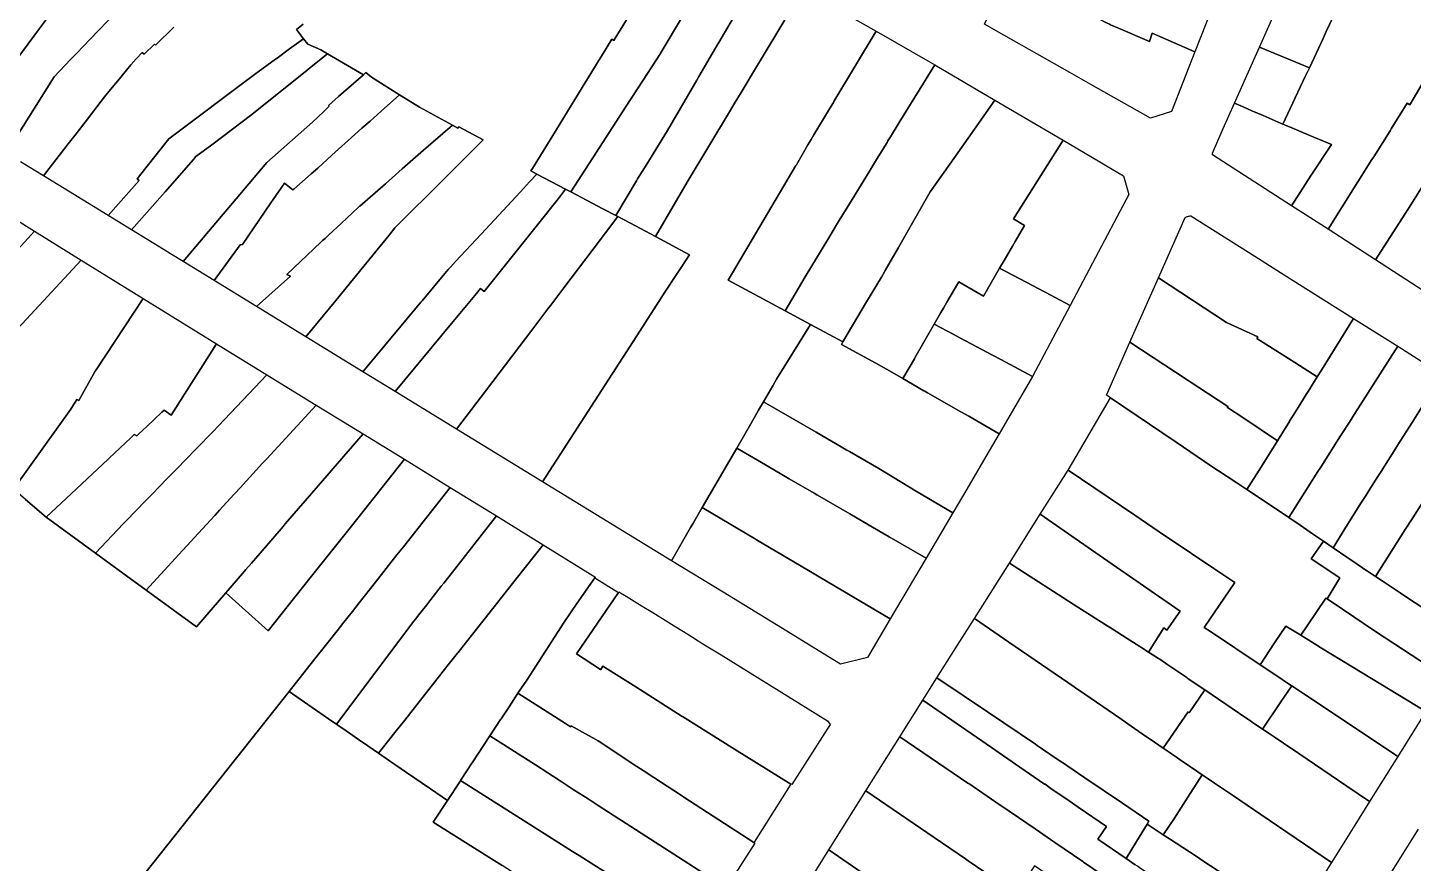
# Model space of a CAD drawing. Header units: metres. Extents: x 3 to 1005126, y 39 to 4383651.
# Drawn here: x 490477.9 to 490633.2, y 4371054.4 to 4371148 of the extents above; entities that cross this region are included whole.
import ezdxf

# ---------------------------------------------------------------- set-up
doc = ezdxf.new("R2010")
doc.units = ezdxf.units.M
doc.header["$MEASUREMENT"] = 0
doc.layers.add('TM_Llucmajor', color=7, linetype='Continuous')

msp = doc.modelspace()

# ---------------------------------------------------------------- linework, layer by layer
at = {"layer": 'TM_Llucmajor', "linetype": 'Continuous', "flags": 128}
for points in [[(490592.53, 4371151.88), (490587.92, 4371154.27), (490589.01, 4371156.58), (490589.21, 4371157), (490589.97, 4371158.62), (490590.16, 4371159.08), (490591.48, 4371162.08), (490593.79, 4371161.07), (490596.46, 4371159.91), (490598.28, 4371159.11), (490603.84, 4371156.68), (490607.02, 4371155.29), (490607.12, 4371155.25), (490611.86, 4371153.2), (490608.76, 4371145.3), (490603.97, 4371147.39), (490603.67, 4371146.46), (490600.18, 4371147.96), (490599.28, 4371148.35), (490599.16, 4371148.4), (490598.85, 4371148.56), (490592.53, 4371151.88)], [(490543.84, 4371126.96), (490542.36, 4371127.74), (490540.61, 4371128.66), (490538.78, 4371129.62), (490541.26, 4371133.45), (490544.99, 4371139.21), (490545.57, 4371140.1), (490546.9, 4371142.14), (490548.77, 4371145), (490548.82, 4371145.08), (490551.41, 4371149.45), (490551.87, 4371150.23), (490556.05, 4371157.3), (490560.35, 4371154.85), (490557.66, 4371150.26), (490555.37, 4371146.35), (490555.3, 4371146.24), (490553.13, 4371142.54), (490552.91, 4371142.16), (490549.64, 4371136.5), (490547.3, 4371132.72), (490546.27, 4371131.07), (490546.15, 4371130.87), (490543.84, 4371126.96)], [(490618.35, 4371144.86), (490615.98, 4371145.85), (490620.8, 4371156.72), (490622.85, 4371155.84), (490623.15, 4371155.71), (490625.52, 4371154.68), (490623.08, 4371149.68), (490624.2, 4371149.16), (490623.46, 4371147.58), (490623.11, 4371146.81), (490621.58, 4371143.52), (490619.41, 4371144.42), (490618.35, 4371144.86)], [(490544.06, 4371126.85), (490543.84, 4371126.96), (490546.15, 4371130.87), (490546.27, 4371131.07), (490547.3, 4371132.72), (490549.64, 4371136.5), (490552.91, 4371142.16), (490553.13, 4371142.54), (490555.3, 4371146.24), (490555.37, 4371146.35), (490557.66, 4371150.26), (490560.35, 4371154.85), (490564.81, 4371152.3), (490562.09, 4371147.77), (490560.11, 4371144.48), (490559.71, 4371143.82), (490557.88, 4371140.76), (490557.22, 4371139.67), (490556.57, 4371138.58), (490551.93, 4371130.89), (490550.52, 4371128.48), (490548.27, 4371124.64), (490546.03, 4371125.81), (490544.06, 4371126.85)], [(490587.34, 4371147.19), (490585.18, 4371148.41), (490587.2, 4371152.71), (490587.29, 4371152.91), (490587.92, 4371154.27), (490592.53, 4371151.88), (490598.85, 4371148.56), (490599.16, 4371148.4), (490599.28, 4371148.35), (490600.18, 4371147.96), (490603.67, 4371146.46), (490603.97, 4371147.39), (490608.76, 4371145.3), (490606.14, 4371138.62), (490603.76, 4371137.9), (490597.09, 4371141.67), (490594.73, 4371143.01), (490587.34, 4371147.19)], [(490550.08, 4371088.3), (490535.63, 4371097.12), (490546.19, 4371113.51), (490549.33, 4371118.37), (490552.08, 4371122.58), (490548.27, 4371124.64), (490550.52, 4371128.48), (490551.93, 4371130.89), (490556.57, 4371138.58), (490557.22, 4371139.67), (490557.88, 4371140.76), (490559.71, 4371143.82), (490560.11, 4371144.48), (490562.09, 4371147.77), (490564.81, 4371152.3), (490573.02, 4371147.62), (490568.28, 4371139.77), (490568.22, 4371139.65), (490567.78, 4371138.94), (490566.03, 4371136.02), (490565.72, 4371135.51), (490565.36, 4371134.89), (490564.07, 4371132.67), (490564.01, 4371132.57), (490560.83, 4371127.2), (490556.41, 4371119.75), (490562.8, 4371116.31), (490565.66, 4371114.77), (490561.86, 4371108.64), (490561.42, 4371107.88), (490560.4, 4371106.11), (490559.84, 4371105.16), (490558.97, 4371103.65), (490557.39, 4371100.91), (490556.61, 4371099.58), (490553.52, 4371094.25), (490552.47, 4371092.43), (490552.22, 4371092.01), (490550.08, 4371088.3)], [(490562.8, 4371116.31), (490556.41, 4371119.75), (490560.83, 4371127.2), (490564.01, 4371132.57), (490564.07, 4371132.67), (490565.36, 4371134.89), (490565.72, 4371135.51), (490566.03, 4371136.02), (490567.78, 4371138.94), (490568.22, 4371139.65), (490568.28, 4371139.77), (490573.02, 4371147.62), (490579.58, 4371143.87), (490575.61, 4371137.41), (490574.62, 4371135.79), (490574.34, 4371135.33), (490574.24, 4371135.17), (490573.06, 4371133.25), (490572.38, 4371132.12), (490572.34, 4371132.06), (490570.32, 4371128.77), (490568.7, 4371126.11), (490567.7, 4371124.46), (490565.07, 4371120.11), (490562.8, 4371116.31)], [(490489.54, 4371125.37), (490486.92, 4371126.98), (490490.4, 4371130.89), (490490.16, 4371131.06), (490490.44, 4371131.41), (490493.73, 4371135.58), (490503.34, 4371142.78), (490505.7, 4371144.49), (490505.87, 4371144.62), (490507.26, 4371145.64), (490508.83, 4371146.78), (490509.3, 4371146.16), (490510.77, 4371145.54), (490511.52, 4371145.09), (490509.7, 4371143.63), (490509.23, 4371143.26), (490503.02, 4371138.28), (490498.56, 4371134.88), (490496.77, 4371133.59), (490496.48, 4371133.26), (490493.3, 4371129.64), (490493.01, 4371129.31), (490489.54, 4371125.37)], [(490615.14, 4371138.72), (490614.16, 4371139.14), (490613.19, 4371139.56), (490615.98, 4371145.85), (490618.35, 4371144.86), (490619.41, 4371144.42), (490621.58, 4371143.52), (490621.12, 4371142.55), (490618.6, 4371137.22), (490618.43, 4371137.29), (490616.39, 4371138.17), (490615.14, 4371138.72)], [(490495.33, 4371121.82), (490493.93, 4371122.68), (490493.2, 4371123.12), (490489.54, 4371125.37), (490493.01, 4371129.31), (490493.3, 4371129.64), (490496.48, 4371133.26), (490496.77, 4371133.59), (490498.56, 4371134.88), (490503.02, 4371138.28), (490509.23, 4371143.26), (490509.7, 4371143.63), (490511.52, 4371145.09), (490515.54, 4371142.75), (490512.75, 4371140.3), (490511.62, 4371139.31), (490511.7, 4371139.22), (490511.09, 4371138.64), (490509.83, 4371137.44), (490504.71, 4371132.91), (490501.69, 4371129.34), (490498.58, 4371125.66), (490495.33, 4371121.82)], [(490498.8, 4371119.69), (490495.33, 4371121.82), (490498.58, 4371125.66), (490501.69, 4371129.34), (490504.71, 4371132.91), (490509.83, 4371137.44), (490511.09, 4371138.64), (490511.7, 4371139.22), (490511.62, 4371139.31), (490512.75, 4371140.3), (490515.54, 4371142.75), (490515.82, 4371142.99), (490516.43, 4371142.48), (490519.6, 4371140.48), (490517.54, 4371138.67), (490516.28, 4371137.56), (490515.35, 4371136.75), (490514.57, 4371136.06), (490512, 4371133.72), (490510.43, 4371132.29), (490509.68, 4371131.63), (490507.75, 4371129.94), (490507.64, 4371129.84), (490506.68, 4371130.61), (490505.42, 4371128.77), (490505.17, 4371128.41), (490501.97, 4371123.73), (490501.71, 4371123.7), (490498.8, 4371119.69)], [(490565.66, 4371114.77), (490562.8, 4371116.31), (490565.07, 4371120.11), (490567.7, 4371124.46), (490568.7, 4371126.11), (490570.32, 4371128.77), (490572.34, 4371132.06), (490572.38, 4371132.12), (490573.06, 4371133.25), (490574.24, 4371135.17), (490574.34, 4371135.33), (490574.62, 4371135.79), (490575.61, 4371137.41), (490579.58, 4371143.87), (490586.33, 4371139.91), (490584.04, 4371136.66), (490583.32, 4371135.66), (490581.9, 4371133.62), (490580.46, 4371131.58), (490579.08, 4371129.63), (490575.56, 4371123.46), (490575.52, 4371123.38), (490574.03, 4371120.8), (490573.96, 4371120.67), (490573.6, 4371120.07), (490571.94, 4371117.29), (490569.29, 4371112.82), (490565.66, 4371114.77)], [(490503.55, 4371116.77), (490498.8, 4371119.69), (490501.71, 4371123.7), (490501.97, 4371123.73), (490505.17, 4371128.41), (490505.42, 4371128.77), (490506.68, 4371130.61), (490507.64, 4371129.84), (490507.75, 4371129.94), (490509.68, 4371131.63), (490510.43, 4371132.29), (490512, 4371133.72), (490514.57, 4371136.06), (490515.35, 4371136.75), (490516.28, 4371137.56), (490517.54, 4371138.67), (490519.6, 4371140.48), (490521.84, 4371139.13), (490525.51, 4371137.09), (490522.29, 4371134.28), (490519.9, 4371132.2), (490518, 4371130.54), (490515.14, 4371128.04), (490515.08, 4371127.98), (490514.94, 4371127.86), (490513.03, 4371126.08), (490511.65, 4371124.8), (490511.24, 4371124.42), (490510.96, 4371124.16), (490510.78, 4371123.99), (490506.95, 4371120.35), (490507.35, 4371120.18), (490503.55, 4371116.77)], [(490572.98, 4371110.45), (490569.12, 4371112.54), (490569.29, 4371112.82), (490571.94, 4371117.29), (490573.6, 4371120.07), (490573.96, 4371120.67), (490574.03, 4371120.8), (490575.52, 4371123.38), (490575.56, 4371123.46), (490579.08, 4371129.63), (490580.46, 4371131.58), (490581.9, 4371133.62), (490583.32, 4371135.66), (490584.04, 4371136.66), (490586.33, 4371139.91), (490593.97, 4371135.41), (490588.42, 4371126.62), (490589.64, 4371125.86), (490588.6, 4371124.07), (490588.31, 4371123.56), (490587.38, 4371121.95), (490586.86, 4371121.07), (490585.05, 4371117.94), (490584.33, 4371118.36), (490582.28, 4371119.55), (490580.94, 4371117.25), (490580.57, 4371116.59), (490580.28, 4371116.1), (490579.53, 4371114.8), (490577.35, 4371111.02), (490577.3, 4371110.93), (490576.02, 4371108.7), (490574.78, 4371109.41), (490572.98, 4371110.45)], [(490619.57, 4371128.08), (490610.73, 4371133.79), (490610.71, 4371133.96), (490611.93, 4371136.71), (490613.19, 4371139.56), (490614.16, 4371139.14), (490615.14, 4371138.72), (490616.39, 4371138.17), (490618.43, 4371137.29), (490618.6, 4371137.22), (490618.81, 4371137.13), (490619.61, 4371136.8), (490621.2, 4371136.13), (490624.06, 4371134.94), (490621.8, 4371131.48), (490619.57, 4371128.08)], [(490509.08, 4371113.38), (490503.55, 4371116.77), (490507.35, 4371120.18), (490506.95, 4371120.35), (490510.78, 4371123.99), (490510.96, 4371124.16), (490511.24, 4371124.42), (490511.65, 4371124.8), (490513.03, 4371126.08), (490514.94, 4371127.86), (490515.08, 4371127.98), (490515.14, 4371128.04), (490518, 4371130.54), (490519.9, 4371132.2), (490522.29, 4371134.28), (490525.51, 4371137.09), (490526.11, 4371136.75), (490526.22, 4371136.93), (490528.96, 4371135.45), (490525.7, 4371132.2), (490522.53, 4371129.05), (490521.09, 4371127.62), (490520.33, 4371126.86), (490519.18, 4371125.72), (490519.06, 4371125.58), (490518.41, 4371124.78), (490515.57, 4371121.31), (490512.43, 4371117.47), (490509.08, 4371113.38)], [(490635.8, 4371117.61), (490629, 4371122), (490632.95, 4371128.17), (490634.09, 4371129.95), (490634.35, 4371130.36), (490634.64, 4371130.82), (490636.14, 4371133.16), (490636.39, 4371133.55), (490637.98, 4371136.03), (490638.87, 4371137.43), (490643.6, 4371134.19), (490643.68, 4371134.13), (490645.63, 4371132.79), (490643.01, 4371128.74), (490642.97, 4371128.67), (490641.44, 4371126.3), (490641.15, 4371125.86), (490640.99, 4371125.62), (490638.55, 4371121.85), (490635.8, 4371117.61)], [(490590.6, 4371119.1), (490586.86, 4371121.07), (490587.38, 4371121.95), (490588.31, 4371123.56), (490588.6, 4371124.07), (490589.64, 4371125.86), (490588.42, 4371126.62), (490593.97, 4371135.41), (490598.08, 4371132.99), (490598.85, 4371132.54), (490600.76, 4371131.41), (490601.36, 4371129.34), (490597.27, 4371121.64), (490594.75, 4371116.89), (490591.96, 4371118.38), (490591.18, 4371118.79), (490590.6, 4371119.1)], [(490519.08, 4371107.25), (490515.47, 4371109.46), (490521.98, 4371117.26), (490522.12, 4371117.42), (490524.67, 4371120.47), (490525.05, 4371120.93), (490525.29, 4371121.19), (490525.88, 4371121.82), (490528.73, 4371124.89), (490533.14, 4371129.64), (490534.17, 4371130.75), (490534.98, 4371131.62), (490538.21, 4371129.92), (490537.39, 4371128.89), (490535.04, 4371125.93), (490532.65, 4371122.94), (490530.87, 4371120.7), (490529.07, 4371118.45), (490528.66, 4371118.79), (490528.47, 4371118.56), (490528.21, 4371118.25), (490525.4, 4371114.86), (490519.08, 4371107.25)], [(490525.96, 4371103.03), (490519.08, 4371107.25), (490525.4, 4371114.86), (490528.21, 4371118.25), (490528.47, 4371118.56), (490528.66, 4371118.79), (490529.07, 4371118.45), (490530.87, 4371120.7), (490532.65, 4371122.94), (490535.04, 4371125.93), (490537.39, 4371128.89), (490538.21, 4371129.92), (490538.78, 4371129.62), (490540.61, 4371128.66), (490542.36, 4371127.74), (490543.84, 4371126.96), (490544.06, 4371126.85), (490541.3, 4371123.21), (490538, 4371118.86), (490537.88, 4371118.71), (490536.54, 4371116.94), (490536.22, 4371116.51), (490534.41, 4371114.12), (490529.34, 4371107.44), (490525.96, 4371103.03)], [(490462.41, 4371107.56), (490457.73, 4371111.29), (490460.28, 4371114.03), (490461.16, 4371114.98), (490464.13, 4371118.17), (490465.12, 4371119.23), (490467.49, 4371121.78), (490473.35, 4371128.08), (490473.94, 4371128.16), (490478.68, 4371125.22), (490475.33, 4371121.58), (490472.19, 4371118.18), (490471.92, 4371117.89), (490469.58, 4371115.34), (490469.4, 4371115.14), (490468.78, 4371114.47), (490468.35, 4371114.01), (490467.88, 4371113.5), (490467.33, 4371112.9), (490466.53, 4371112.03), (490465.87, 4371111.32), (490464.65, 4371109.99), (490462.41, 4371107.56)], [(490535.63, 4371097.12), (490525.96, 4371103.03), (490529.34, 4371107.44), (490534.41, 4371114.12), (490536.22, 4371116.51), (490536.54, 4371116.94), (490537.88, 4371118.71), (490538, 4371118.86), (490541.3, 4371123.21), (490544.06, 4371126.85), (490546.03, 4371125.81), (490548.27, 4371124.64), (490552.08, 4371122.58), (490549.33, 4371118.37), (490546.19, 4371113.51), (490535.63, 4371097.12)], [(490612.29, 4371114.99), (490604.65, 4371119.99), (490607.64, 4371126.76), (490607.72, 4371126.79), (490607.8, 4371126.82), (490607.87, 4371126.85), (490607.95, 4371126.87), (490608.03, 4371126.89), (490608.12, 4371126.91), (490608.2, 4371126.93), (490608.28, 4371126.94), (490615.45, 4371122.42), (490618.76, 4371120.34), (490622.5, 4371117.99), (490626.54, 4371115.44), (490622.94, 4371109.66), (490622.46, 4371108.89), (490619.94, 4371110.5), (490615.71, 4371113.21), (490615.79, 4371113.4), (490612.29, 4371114.99)], [(490470.21, 4371101.33), (490470.07, 4371101.44), (490468.52, 4371102.68), (490467.32, 4371103.64), (490470.37, 4371107.13), (490472.07, 4371109.08), (490473.75, 4371111), (490474.1, 4371111.4), (490476.9, 4371114.43), (490477.06, 4371114.6), (490477.28, 4371114.85), (490483.89, 4371121.99), (490490.85, 4371117.68), (490485.58, 4371109.7), (490485.48, 4371109.52), (490483.63, 4371106.24), (490483.41, 4371106.37), (490482.74, 4371105.28), (490476.31, 4371096.31), (490473.53, 4371098.68), (490470.21, 4371101.33)], [(490581.66, 4371113.67), (490579.53, 4371114.8), (490580.28, 4371116.1), (490580.57, 4371116.59), (490580.94, 4371117.25), (490582.28, 4371119.55), (490584.33, 4371118.36), (490585.05, 4371117.94), (490586.86, 4371121.07), (490590.6, 4371119.1), (490591.18, 4371118.79), (490591.96, 4371118.38), (490594.75, 4371116.89), (490590.54, 4371108.95), (490586.99, 4371110.84), (490586.13, 4371111.29), (490582.39, 4371113.28), (490581.66, 4371113.67)], [(490609.2, 4371107.7), (490601.46, 4371112.78), (490604.65, 4371119.99), (490612.29, 4371114.99), (490615.79, 4371113.4), (490615.71, 4371113.21), (490619.94, 4371110.5), (490622.46, 4371108.89), (490621.43, 4371107.24), (490621.23, 4371106.92), (490620.01, 4371104.97), (490619.37, 4371103.94), (490619.34, 4371103.88), (490618, 4371101.74), (490614.22, 4371104.27), (490612.4, 4371105.48), (490612.44, 4371105.57), (490609.2, 4371107.7)], [(490477.66, 4371095.15), (490476.31, 4371096.31), (490482.74, 4371105.28), (490483.41, 4371106.37), (490483.63, 4371106.24), (490485.48, 4371109.52), (490485.58, 4371109.7), (490490.85, 4371117.68), (490499.06, 4371112.59), (490494, 4371104.59), (490493.2, 4371105.18), (490492.94, 4371104.93), (490491.22, 4371103.31), (490490.81, 4371102.92), (490490.38, 4371102.52), (490490.13, 4371102.28), (490489.84, 4371102.43), (490489.46, 4371102.07), (490487.02, 4371099.79), (490486.91, 4371099.68), (490483.36, 4371096.36), (490479.97, 4371093.18), (490477.66, 4371095.15)], [(490566.3, 4371102.69), (490560.4, 4371106.11), (490561.42, 4371107.88), (490561.86, 4371108.64), (490565.66, 4371114.77), (490569.29, 4371112.82), (490569.12, 4371112.54), (490572.98, 4371110.45), (490574.78, 4371109.41), (490576.02, 4371108.7), (490578.38, 4371107.34), (490578.46, 4371107.3), (490578.78, 4371107.11), (490582.52, 4371104.98), (490583.39, 4371104.48), (490584.29, 4371103.97), (490586.82, 4371102.53), (490585.32, 4371099.98), (490583.17, 4371096.32), (490581.6, 4371093.66), (490577.43, 4371096.14), (490573.32, 4371098.62), (490570.03, 4371100.52), (490569.73, 4371100.7), (490568, 4371101.71), (490566.3, 4371102.69)], [(490578.46, 4371107.3), (490578.38, 4371107.34), (490576.02, 4371108.7), (490577.3, 4371110.93), (490577.35, 4371111.02), (490579.53, 4371114.8), (490581.66, 4371113.67), (490582.39, 4371113.28), (490586.13, 4371111.29), (490586.99, 4371110.84), (490590.54, 4371108.95), (490588.41, 4371105.27), (490586.82, 4371102.53), (490584.29, 4371103.97), (490583.39, 4371104.48), (490582.52, 4371104.98), (490578.78, 4371107.11), (490578.46, 4371107.3)], [(490618.44, 4371093.7), (490614.58, 4371096.26), (490616.2, 4371098.86), (490618, 4371101.74), (490619.34, 4371103.88), (490619.37, 4371103.94), (490620.01, 4371104.97), (490621.23, 4371106.92), (490621.43, 4371107.24), (490622.46, 4371108.89), (490622.94, 4371109.66), (490626.54, 4371115.44), (490631.48, 4371112.32), (490626.41, 4371104.37), (490626.36, 4371104.3), (490626.07, 4371103.84), (490625.08, 4371102.29), (490622.85, 4371098.78), (490622.54, 4371098.29), (490619.27, 4371093.13), (490618.44, 4371093.7)], [(490485.49, 4371089.15), (490479.97, 4371093.18), (490483.36, 4371096.36), (490486.91, 4371099.68), (490487.02, 4371099.79), (490489.46, 4371102.07), (490489.84, 4371102.43), (490490.13, 4371102.28), (490490.38, 4371102.52), (490490.81, 4371102.92), (490491.22, 4371103.31), (490492.94, 4371104.93), (490493.2, 4371105.18), (490494, 4371104.59), (490499.06, 4371112.59), (490504.71, 4371109.12), (490499.29, 4371103.41), (490498.67, 4371102.75), (490498.52, 4371102.6), (490495.46, 4371099.46), (490494.84, 4371098.82), (490494.78, 4371098.76), (490493.48, 4371097.43), (490492.71, 4371096.64), (490491.85, 4371095.76), (490491.14, 4371095.04), (490488.95, 4371092.78), (490488.61, 4371092.44), (490485.49, 4371089.15)], [(490599.28, 4371106.55), (490598.84, 4371106.84), (490601.46, 4371112.78), (490609.2, 4371107.7), (490612.44, 4371105.57), (490612.4, 4371105.48), (490614.22, 4371104.27), (490618, 4371101.74), (490616.2, 4371098.86), (490614.58, 4371096.26), (490613.67, 4371096.87), (490613.44, 4371097.01), (490612.35, 4371097.74), (490610.44, 4371099.01), (490609.81, 4371099.43), (490606.64, 4371101.57), (490599.28, 4371106.55)], [(490622.16, 4371091.16), (490621.67, 4371091.5), (490620.54, 4371092.27), (490619.27, 4371093.13), (490622.54, 4371098.29), (490622.85, 4371098.78), (490625.08, 4371102.29), (490626.07, 4371103.84), (490626.36, 4371104.3), (490626.41, 4371104.37), (490631.48, 4371112.32), (490636.48, 4371109.16), (490633.09, 4371103.79), (490631.5, 4371101.28), (490631.45, 4371101.2), (490629.62, 4371098.29), (490629.27, 4371097.74), (490628.29, 4371096.19), (490628.19, 4371096.03), (490627.95, 4371095.65), (490627.44, 4371094.85), (490625.67, 4371092.04), (490624.23, 4371089.76), (490623.15, 4371090.49), (490622.16, 4371091.16)], [(490488.58, 4371086.89), (490485.49, 4371089.15), (490488.61, 4371092.44), (490488.95, 4371092.78), (490491.14, 4371095.04), (490491.85, 4371095.76), (490492.71, 4371096.64), (490493.48, 4371097.43), (490494.78, 4371098.76), (490494.84, 4371098.82), (490495.46, 4371099.46), (490498.52, 4371102.6), (490498.67, 4371102.75), (490499.29, 4371103.41), (490504.71, 4371109.12), (490510.24, 4371105.74), (490504.71, 4371099.73), (490504.24, 4371099.22), (490501.71, 4371096.46), (490501.12, 4371095.82), (490501.06, 4371095.76), (490501, 4371095.7), (490499.42, 4371093.97), (490498.87, 4371093.37), (490498.39, 4371092.85), (490494.86, 4371089.01), (490491.17, 4371085), (490488.58, 4371086.89)], [(490500.13, 4371084.71), (490496.82, 4371080.88), (490491.17, 4371085), (490494.86, 4371089.01), (490498.39, 4371092.85), (490498.87, 4371093.37), (490499.42, 4371093.97), (490501, 4371095.7), (490501.06, 4371095.76), (490501.12, 4371095.82), (490501.71, 4371096.46), (490504.24, 4371099.22), (490504.71, 4371099.73), (490510.24, 4371105.74), (490515.51, 4371102.5), (490509.77, 4371095.86), (490506.78, 4371092.42), (490506.55, 4371092.15), (490505.15, 4371090.52), (490502.98, 4371088.01), (490502.37, 4371087.31), (490502.21, 4371087.12), (490500.13, 4371084.71)], [(490559.96, 4371099.42), (490557.39, 4371100.91), (490558.97, 4371103.65), (490559.84, 4371105.16), (490560.4, 4371106.11), (490566.3, 4371102.69), (490568, 4371101.71), (490569.73, 4371100.7), (490570.03, 4371100.52), (490573.32, 4371098.62), (490577.43, 4371096.14), (490581.6, 4371093.66), (490578.61, 4371088.58), (490574.46, 4371090.99), (490572.6, 4371092.07), (490570.24, 4371093.44), (490570.06, 4371093.55), (490566.44, 4371095.65), (490566.38, 4371095.69), (490566.07, 4371095.87), (490563.28, 4371097.48), (490559.96, 4371099.42)], [(490602.01, 4371093.4), (490594.53, 4371098.44), (490599.28, 4371106.55), (490606.64, 4371101.57), (490609.81, 4371099.43), (490610.44, 4371099.01), (490612.35, 4371097.74), (490613.44, 4371097.01), (490613.67, 4371096.87), (490614.58, 4371096.26), (490618.44, 4371093.7), (490619.27, 4371093.13), (490620.54, 4371092.27), (490621.67, 4371091.5), (490622.16, 4371091.16), (490623.15, 4371090.49), (490621.8, 4371088.52), (490625.01, 4371086.37), (490623.58, 4371084.01), (490623.41, 4371084.12), (490621.32, 4371080.99), (490620.62, 4371079.94), (490619.88, 4371080.4), (490618.94, 4371080.97), (490617.68, 4371079.08), (490616.06, 4371076.65), (490610.5, 4371080.35), (490609.8, 4371080.82), (490613.21, 4371085.84), (490611.33, 4371087.11), (490610.86, 4371087.42), (490608.36, 4371089.11), (490605.87, 4371090.79), (490605.47, 4371091.06), (490602.01, 4371093.4)], [(490506.99, 4371083.12), (490504.86, 4371080.44), (490500.13, 4371084.71), (490502.21, 4371087.12), (490502.37, 4371087.31), (490502.98, 4371088.01), (490505.15, 4371090.52), (490506.55, 4371092.15), (490506.78, 4371092.42), (490509.77, 4371095.86), (490515.51, 4371102.5), (490520.14, 4371099.66), (490514.19, 4371092.17), (490509.73, 4371086.57), (490506.99, 4371083.12)], [(490555.7, 4371092.96), (490553.52, 4371094.25), (490556.61, 4371099.58), (490557.39, 4371100.91), (490559.96, 4371099.42), (490563.28, 4371097.48), (490566.07, 4371095.87), (490566.38, 4371095.69), (490566.44, 4371095.65), (490570.06, 4371093.55), (490570.24, 4371093.44), (490572.6, 4371092.07), (490574.46, 4371090.99), (490578.61, 4371088.58), (490574.59, 4371081.77), (490566.62, 4371086.49), (490566.08, 4371086.82), (490559.62, 4371090.64), (490559.39, 4371090.78), (490555.7, 4371092.96)], [(490599, 4371088.26), (490591.42, 4371093.52), (490594.53, 4371098.44), (490602.01, 4371093.4), (490605.47, 4371091.06), (490605.87, 4371090.79), (490608.36, 4371089.11), (490610.86, 4371087.42), (490611.33, 4371087.11), (490613.21, 4371085.84), (490609.8, 4371080.82), (490610.5, 4371080.35), (490616.06, 4371076.65), (490617.7, 4371075.55), (490619.47, 4371074.37), (490619.61, 4371074.28), (490618.4, 4371072.49), (490616.33, 4371069.44), (490615.18, 4371070.22), (490614.97, 4371070.36), (490614.47, 4371070.7), (490609.87, 4371073.82), (490608.01, 4371075.08), (490607.84, 4371075.2), (490605.72, 4371076.64), (490604.81, 4371077.25), (490604.68, 4371077.34), (490603.54, 4371078.07), (490605.25, 4371080.76), (490605.6, 4371080.52), (490607.08, 4371082.65), (490604.65, 4371084.33), (490604.35, 4371084.54), (490602.13, 4371086.09), (490601.89, 4371086.25), (490599, 4371088.26)], [(490509.3, 4371072.19), (490507.21, 4371073.63), (490509.96, 4371077.11), (490511.73, 4371079.35), (490512.59, 4371080.44), (490513.36, 4371081.42), (490514.3, 4371082.61), (490515.07, 4371083.58), (490516.89, 4371085.89), (490519.3, 4371088.95), (490520.02, 4371089.86), (490525.27, 4371096.51), (490530.45, 4371093.33), (490525.11, 4371086.5), (490524.54, 4371085.78), (490524.27, 4371085.44), (490523.11, 4371083.95), (490522.63, 4371083.34), (490521.88, 4371082.38), (490521.39, 4371081.76), (490521.2, 4371081.52), (490512.53, 4371069.97), (490512.12, 4371070.25), (490509.3, 4371072.19)], [(490513.6, 4371069.23), (490512.66, 4371069.88), (490512.53, 4371069.97), (490521.2, 4371081.52), (490521.39, 4371081.76), (490521.88, 4371082.38), (490522.63, 4371083.34), (490523.11, 4371083.95), (490524.27, 4371085.44), (490524.54, 4371085.78), (490525.11, 4371086.5), (490530.45, 4371093.33), (490535.69, 4371090.09), (490532.68, 4371086.28), (490530.19, 4371083.14), (490529.9, 4371082.77), (490529.62, 4371082.41), (490527.09, 4371079.21), (490526.15, 4371078.03), (490526.09, 4371077.95), (490524.89, 4371076.43), (490520.17, 4371070.45), (490519.06, 4371069.04), (490517.23, 4371066.74), (490515.44, 4371067.97), (490515.37, 4371068.02), (490513.6, 4371069.23)], [(490555.86, 4371084.76), (490550.08, 4371088.3), (490552.22, 4371092.01), (490552.47, 4371092.43), (490553.52, 4371094.25), (490555.7, 4371092.96), (490559.39, 4371090.78), (490559.62, 4371090.64), (490566.08, 4371086.82), (490566.62, 4371086.49), (490574.59, 4371081.77), (490572.06, 4371077.47), (490569.02, 4371076.72), (490566.51, 4371078.25), (490563.01, 4371080.4), (490555.86, 4371084.76)], [(490598.68, 4371081.17), (490595.64, 4371083.11), (490587.95, 4371088.02), (490591.42, 4371093.52), (490599, 4371088.26), (490601.89, 4371086.25), (490602.13, 4371086.09), (490604.35, 4371084.54), (490604.65, 4371084.33), (490607.08, 4371082.65), (490605.6, 4371080.52), (490605.25, 4371080.76), (490603.54, 4371078.07), (490602.79, 4371078.55), (490602.56, 4371078.7), (490601.16, 4371079.59), (490599.47, 4371080.67), (490598.68, 4371081.17)], [(490541.47, 4371086.51), (490541.52, 4371086.48), (490541.47, 4371086.39), (490539.48, 4371083.51), (490538.04, 4371081.42), (490533.84, 4371074.93), (490533.01, 4371073.67), (490531.86, 4371071.94), (490530.97, 4371070.58), (490530.92, 4371070.51), (490529.72, 4371068.69), (490527.74, 4371065.67), (490527.63, 4371065.49), (490527.22, 4371064.87), (490526.43, 4371063.67), (490526.33, 4371063.52), (490524.95, 4371061.43), (490523.05, 4371062.74), (490520.38, 4371064.57), (490518.47, 4371065.89), (490517.23, 4371066.74), (490519.06, 4371069.04), (490520.17, 4371070.45), (490524.89, 4371076.43), (490526.09, 4371077.95), (490526.15, 4371078.03), (490527.09, 4371079.21), (490529.62, 4371082.41), (490529.9, 4371082.77), (490530.19, 4371083.14), (490532.68, 4371086.28), (490535.69, 4371090.09), (490541.47, 4371086.51)], [(490623.58, 4371084.01), (490625.01, 4371086.37), (490621.8, 4371088.52), (490623.15, 4371090.49), (490624.23, 4371089.76), (490625.79, 4371088.69), (490626.22, 4371088.4), (490627.53, 4371087.51), (490628.04, 4371087.16), (490628.11, 4371087.11), (490628.99, 4371086.53), (490629.74, 4371086.03), (490631.75, 4371084.7), (490632.59, 4371084.14), (490634.4, 4371082.94), (490637.02, 4371081.21), (490639.67, 4371079.45), (490636.98, 4371075.14), (490629.01, 4371080.38), (490625.28, 4371082.87), (490623.58, 4371084.01)], [(490595.83, 4371073.74), (490595.42, 4371074.02), (490595.22, 4371074.15), (490587.89, 4371079.19), (490584.04, 4371081.84), (490587.95, 4371088.02), (490595.64, 4371083.11), (490598.68, 4371081.17), (490599.47, 4371080.67), (490601.16, 4371079.59), (490602.56, 4371078.7), (490602.79, 4371078.55), (490603.54, 4371078.07), (490604.68, 4371077.34), (490604.81, 4371077.25), (490605.72, 4371076.64), (490607.84, 4371075.2), (490608.01, 4371075.08), (490609.87, 4371073.82), (490608.12, 4371071.25), (490607.98, 4371071.35), (490605.21, 4371067.28), (490604.23, 4371067.95), (490603.38, 4371068.54), (490603.22, 4371068.65), (490601.22, 4371070.03), (490600.33, 4371070.64), (490595.83, 4371073.74)], [(490559.34, 4371056.75), (490559.32, 4371056.71), (490551.47, 4371061.8), (490551.07, 4371062.06), (490547.34, 4371064.5), (490547.3, 4371064.52), (490546.19, 4371065.26), (490541.84, 4371068.12), (490541.59, 4371068.26), (490540.44, 4371068.9), (490538.82, 4371069.8), (490538.74, 4371069.69), (490538.18, 4371070.05), (490532.86, 4371073.45), (490533.01, 4371073.67), (490533.84, 4371074.93), (490538.04, 4371081.42), (490539.48, 4371083.51), (490541.47, 4371086.39), (490544.14, 4371084.75), (490539.44, 4371077.87), (490542.12, 4371076.12), (490542.14, 4371076.11), (490542.39, 4371076.47), (490546.08, 4371074.15), (490551.28, 4371070.84), (490551.3, 4371070.83), (490557.14, 4371067.2), (490563.47, 4371063.27), (490563.39, 4371063.15), (490559.34, 4371056.75)], [(490544.98, 4371084.33), (490546.78, 4371083.22), (490547.97, 4371082.49), (490549.66, 4371081.45), (490549.9, 4371081.3), (490551.89, 4371080.07), (490553.6, 4371079), (490555.64, 4371077.75), (490567.56, 4371070.37), (490567.87, 4371069.95), (490563.57, 4371063.21), (490563.47, 4371063.27), (490557.14, 4371067.2), (490551.3, 4371070.83), (490551.28, 4371070.84), (490546.08, 4371074.15), (490542.39, 4371076.47), (490542.14, 4371076.11), (490542.12, 4371076.12), (490539.44, 4371077.87), (490544.14, 4371084.75), (490544.19, 4371084.82), (490544.98, 4371084.33)], [(490622.43, 4371078.83), (490620.62, 4371079.94), (490621.32, 4371080.99), (490623.41, 4371084.12), (490623.58, 4371084.01), (490625.28, 4371082.87), (490629.01, 4371080.38), (490636.98, 4371075.14), (490634.65, 4371071.42), (490626.47, 4371076.37), (490623.97, 4371077.88), (490622.95, 4371078.51), (490622.43, 4371078.83)], [(490582.89, 4371073.12), (490579.83, 4371075.18), (490582.14, 4371078.84), (490584.04, 4371081.84), (490587.89, 4371079.19), (490595.22, 4371074.15), (490595.42, 4371074.02), (490595.83, 4371073.74), (490600.33, 4371070.64), (490601.22, 4371070.03), (490603.22, 4371068.65), (490603.38, 4371068.54), (490604.23, 4371067.95), (490605.21, 4371067.28), (490605.86, 4371066.83), (490606.11, 4371066.66), (490606.69, 4371066.27), (490607.09, 4371066), (490609.08, 4371064.65), (490609.57, 4371064.32), (490608.29, 4371062.31), (490608.23, 4371062.21), (490606.66, 4371059.75), (490606.48, 4371059.47), (490605.2, 4371057.59), (490603.39, 4371058.77), (490603.6, 4371059.11), (490600.62, 4371061.13), (490596.4, 4371063.99), (490594.38, 4371065.36), (490594.25, 4371065.45), (490593.54, 4371065.93), (490591.68, 4371067.18), (490591.07, 4371067.59), (490590.88, 4371067.73), (490583.77, 4371072.52), (490583.5, 4371072.7), (490582.89, 4371073.12)], [(490619.47, 4371074.37), (490617.7, 4371075.55), (490616.06, 4371076.65), (490617.68, 4371079.08), (490618.94, 4371080.97), (490619.88, 4371080.4), (490620.62, 4371079.94), (490622.43, 4371078.83), (490622.95, 4371078.51), (490623.97, 4371077.88), (490626.47, 4371076.37), (490634.65, 4371071.42), (490631.49, 4371066.37), (490623.71, 4371071.55), (490620.97, 4371073.38), (490619.61, 4371074.28), (490619.47, 4371074.37)], [(490581.98, 4371070.1), (490578.24, 4371072.67), (490579.83, 4371075.18), (490582.89, 4371073.12), (490583.5, 4371072.7), (490583.77, 4371072.52), (490590.88, 4371067.73), (490591.07, 4371067.59), (490591.68, 4371067.18), (490593.54, 4371065.93), (490594.25, 4371065.45), (490594.38, 4371065.36), (490596.4, 4371063.99), (490600.62, 4371061.13), (490603.6, 4371059.11), (490603.39, 4371058.77), (490602.21, 4371056.82), (490601.06, 4371054.93), (490597.88, 4371057.11), (490598.84, 4371058.51), (490595.65, 4371060.7), (490594.64, 4371061.4), (490592.61, 4371062.79), (490591.97, 4371063.27), (490591.9, 4371063.28), (490589.14, 4371065.18), (490585.95, 4371067.37), (490581.98, 4371070.1)], [(490559.4, 4371056.66), (490556.21, 4371051.63), (490548.23, 4371056.77), (490544.46, 4371059.2), (490544.36, 4371059.26), (490544.16, 4371059.39), (490541.84, 4371060.88), (490541.41, 4371061.16), (490540.72, 4371061.61), (490539.06, 4371062.68), (490537.59, 4371063.62), (490534.82, 4371065.41), (490529.72, 4371068.69), (490530.92, 4371070.51), (490530.97, 4371070.58), (490531.86, 4371071.94), (490532.86, 4371073.45), (490538.18, 4371070.05), (490538.74, 4371069.69), (490538.82, 4371069.8), (490540.44, 4371068.9), (490541.59, 4371068.26), (490541.84, 4371068.12), (490546.19, 4371065.26), (490547.3, 4371064.52), (490547.34, 4371064.5), (490551.07, 4371062.06), (490551.47, 4371061.8), (490559.32, 4371056.71), (490559.4, 4371056.66)], [(490605.86, 4371066.83), (490605.21, 4371067.28), (490607.98, 4371071.35), (490608.12, 4371071.25), (490609.87, 4371073.82), (490614.47, 4371070.7), (490614.97, 4371070.36), (490615.18, 4371070.22), (490616.33, 4371069.44), (490616.96, 4371069.01), (490617.62, 4371068.57), (490618.67, 4371067.85), (490620.4, 4371066.68), (490625.77, 4371063.04), (490628.32, 4371061.31), (490626.66, 4371058.65), (490624.05, 4371054.48), (490616.15, 4371059.85), (490613.07, 4371061.94), (490612.51, 4371062.32), (490610.93, 4371063.39), (490610.24, 4371063.86), (490609.57, 4371064.32), (490609.08, 4371064.65), (490607.09, 4371066), (490606.69, 4371066.27), (490606.11, 4371066.66), (490605.86, 4371066.83)], [(490616.96, 4371069.01), (490616.33, 4371069.44), (490618.4, 4371072.49), (490619.61, 4371074.28), (490620.97, 4371073.38), (490623.71, 4371071.55), (490631.49, 4371066.37), (490628.32, 4371061.31), (490625.77, 4371063.04), (490620.4, 4371066.68), (490618.67, 4371067.85), (490617.62, 4371068.57), (490616.96, 4371069.01)], [(490538.98, 4371055.73), (490534.26, 4371058.71), (490526.43, 4371063.67), (490527.22, 4371064.87), (490527.63, 4371065.49), (490527.74, 4371065.67), (490529.72, 4371068.69), (490534.82, 4371065.41), (490537.59, 4371063.62), (490539.06, 4371062.68), (490540.72, 4371061.61), (490541.41, 4371061.16), (490541.84, 4371060.88), (490544.16, 4371059.39), (490544.36, 4371059.26), (490544.46, 4371059.2), (490548.23, 4371056.77), (490556.21, 4371051.63), (490553.13, 4371046.79), (490549.08, 4371049.36), (490541.36, 4371054.23), (490539.72, 4371055.27), (490538.98, 4371055.73)], [(490579.64, 4371057.2), (490579.52, 4371057.28), (490571.86, 4371062.5), (490575.68, 4371068.58), (490583.28, 4371063.39), (490583.4, 4371063.32), (490586.45, 4371061.23), (490586.8, 4371061), (490587, 4371060.86), (490589.9, 4371058.88), (490590.84, 4371058.24), (490593.06, 4371056.72), (490596.19, 4371054.59), (490596.26, 4371054.54), (490600.34, 4371051.76), (490601.02, 4371051.29), (490599.03, 4371048.49), (490596.02, 4371050.54), (490594.32, 4371051.7), (490590.76, 4371054.12), (490588.71, 4371051.02), (490583.34, 4371054.68), (490583.03, 4371054.89), (490579.64, 4371057.2)], [(490531.09, 4371054.14), (490529.59, 4371055.08), (490523.36, 4371059.01), (490524.95, 4371061.43), (490526.33, 4371063.52), (490526.43, 4371063.67), (490534.26, 4371058.71), (490538.98, 4371055.73), (490539.72, 4371055.27), (490541.36, 4371054.23), (490549.08, 4371049.36), (490553.13, 4371046.79), (490550, 4371041.84), (490546.08, 4371044.44), (490543.66, 4371046.04), (490541.71, 4371047.33), (490538.52, 4371049.45), (490538.02, 4371049.78), (490534.79, 4371051.81), (490534.36, 4371052.08), (490533.67, 4371052.51), (490532.26, 4371053.4), (490531.09, 4371054.14)], [(490605.89, 4371057.14), (490605.2, 4371057.59), (490606.48, 4371059.47), (490606.66, 4371059.75), (490608.23, 4371062.21), (490608.29, 4371062.31), (490609.57, 4371064.32), (490610.24, 4371063.86), (490610.93, 4371063.39), (490612.51, 4371062.32), (490613.07, 4371061.94), (490616.15, 4371059.85), (490624.05, 4371054.48), (490619.97, 4371047.96), (490609.64, 4371054.69), (490608.88, 4371055.19), (490605.89, 4371057.14)], [(490602.31, 4371054.07), (490602.07, 4371054.24), (490601.06, 4371054.93), (490602.21, 4371056.82), (490603.39, 4371058.77), (490605.2, 4371057.59), (490605.89, 4371057.14), (490608.88, 4371055.19), (490609.64, 4371054.69), (490619.97, 4371047.96), (490617.34, 4371043.76), (490609.89, 4371048.87), (490609.76, 4371048.96), (490607.27, 4371050.67), (490607, 4371050.85), (490604.77, 4371052.39), (490604.41, 4371052.64), (490602.66, 4371053.83), (490602.31, 4371054.07)]]:
    msp.add_lwpolyline(points, close=True, dxfattribs=at)
for points in [[(490551.69, 4371159.8), (490544.31, 4371147.73), (490543.89, 4371147.05), (490543.6, 4371146.58), (490543.38, 4371146.72), (490542.22, 4371144.84), (490541.9, 4371144.31), (490540.91, 4371142.71), (490540.48, 4371142.01), (490536.76, 4371135.96), (490534.48, 4371132.24), (490534.31, 4371131.97), (490534.98, 4371131.62), (490534.17, 4371130.75), (490533.14, 4371129.64), (490528.73, 4371124.89), (490525.88, 4371121.82), (490525.29, 4371121.19), (490525.05, 4371120.93), (490524.67, 4371120.47), (490522.12, 4371117.42), (490521.98, 4371117.26), (490515.47, 4371109.46), (490509.08, 4371113.38), (490512.43, 4371117.47), (490515.57, 4371121.31), (490518.41, 4371124.78), (490519.06, 4371125.58), (490519.18, 4371125.72), (490520.33, 4371126.86), (490521.09, 4371127.62), (490522.53, 4371129.05), (490525.7, 4371132.2), (490528.96, 4371135.45), (490526.22, 4371136.93), (490526.11, 4371136.75), (490525.51, 4371137.09), (490521.84, 4371139.13), (490519.6, 4371140.48), (490516.43, 4371142.48), (490515.82, 4371142.99), (490515.54, 4371142.75), (490511.52, 4371145.09), (490510.77, 4371145.54), (490509.3, 4371146.16), (490508.83, 4371146.78), (490508.83, 4371146.78), (490508.04, 4371147.83), (490508.8, 4371148.4)], [(490551.41, 4371149.45), (490548.82, 4371145.08), (490548.77, 4371145), (490546.9, 4371142.14), (490545.57, 4371140.1), (490544.99, 4371139.21), (490541.26, 4371133.45), (490538.78, 4371129.62), (490538.21, 4371129.92), (490534.98, 4371131.62), (490534.98, 4371131.62), (490534.31, 4371131.97), (490534.48, 4371132.24), (490536.76, 4371135.96), (490540.48, 4371142.01), (490540.91, 4371142.71), (490541.9, 4371144.31), (490542.22, 4371144.84), (490543.38, 4371146.72), (490543.6, 4371146.58), (490543.89, 4371147.05), (490544.31, 4371147.73), (490551.69, 4371159.8)], [(490470.94, 4371136.77), (490479.22, 4371147.93), (490480.78, 4371150.04)], [(490480.78, 4371150.04), (490479.22, 4371147.93), (490470.94, 4371136.77)], [(490475.5, 4371133.98), (490478.65, 4371139), (490480.86, 4371142.53), (490482.71, 4371144.44), (490483.47, 4371145.23), (490483.59, 4371145.36), (490483.93, 4371145.71), (490485.15, 4371146.97), (490485.59, 4371147.43), (490487.12, 4371149.02)], [(490487.12, 4371149.02), (490485.59, 4371147.43), (490485.15, 4371146.97), (490483.93, 4371145.71), (490483.59, 4371145.36), (490483.47, 4371145.23), (490482.71, 4371144.44), (490480.86, 4371142.53), (490478.65, 4371139), (490475.5, 4371133.98)], [(490634.96, 4371143.01), (490632.84, 4371139.36), (490632.55, 4371139.55), (490630.76, 4371136.7), (490630.62, 4371136.47), (490628.8, 4371133.57), (490628.59, 4371133.24), (490623.69, 4371125.43), (490619.57, 4371128.08), (490621.8, 4371131.48), (490621.8, 4371131.48), (490624.06, 4371134.94), (490621.2, 4371136.13), (490619.61, 4371136.8), (490618.81, 4371137.13), (490618.6, 4371137.22), (490621.12, 4371142.55), (490621.58, 4371143.52), (490623.11, 4371146.81), (490623.46, 4371147.58), (490624.2, 4371149.16)], [(490494.28, 4371148.09), (490492.24, 4371146.06), (490492.11, 4371146.16), (490490.95, 4371145.05), (490490.73, 4371145.25), (490490.06, 4371144.55), (490489.48, 4371143.85), (490488.5, 4371142.66), (490488.19, 4371142.28), (490487.38, 4371141.31), (490486.51, 4371140.26), (490486.15, 4371139.79), (490484.61, 4371137.79), (490483.19, 4371135.96), (490482.44, 4371134.99), (490479.68, 4371131.42), (490479.68, 4371131.42), (490477.11, 4371133)], [(490508.8, 4371148.4), (490508.04, 4371147.83), (490508.83, 4371146.78), (490507.26, 4371145.64), (490505.87, 4371144.62), (490505.7, 4371144.49), (490503.34, 4371142.78), (490493.73, 4371135.58), (490490.44, 4371131.41), (490490.16, 4371131.06), (490490.4, 4371130.89), (490486.92, 4371126.98), (490486.92, 4371126.98), (490479.68, 4371131.42), (490482.44, 4371134.99), (490483.19, 4371135.96), (490484.61, 4371137.79), (490486.15, 4371139.79), (490486.51, 4371140.26), (490487.38, 4371141.31), (490488.19, 4371142.28), (490488.5, 4371142.66), (490489.48, 4371143.85), (490490.06, 4371144.55), (490490.73, 4371145.25), (490490.95, 4371145.05), (490492.11, 4371146.16), (490492.24, 4371146.06), (490494.28, 4371148.09)], [(490634.09, 4371129.95), (490632.95, 4371128.17), (490629, 4371122), (490629, 4371122), (490623.69, 4371125.43), (490628.59, 4371133.24), (490628.8, 4371133.57), (490630.62, 4371136.47), (490630.76, 4371136.7), (490632.55, 4371139.55), (490632.84, 4371139.36), (490634.96, 4371143.01)], [(490475.33, 4371121.58), (490478.68, 4371125.22), (490483.89, 4371121.99), (490477.28, 4371114.85)], [(490634.53, 4371095.24), (490633.18, 4371093.12), (490632.33, 4371091.78), (490628.99, 4371086.53), (490628.11, 4371087.11), (490628.04, 4371087.16), (490627.53, 4371087.51), (490626.22, 4371088.4), (490625.79, 4371088.69), (490625.79, 4371088.69), (490624.23, 4371089.76), (490625.67, 4371092.04), (490627.44, 4371094.85), (490627.95, 4371095.65), (490628.19, 4371096.03), (490628.29, 4371096.19), (490629.27, 4371097.74), (490629.62, 4371098.29), (490631.45, 4371101.2), (490631.5, 4371101.28), (490633.09, 4371103.79), (490636.48, 4371109.16)], [(490477.66, 4371095.15), (490479.97, 4371093.18), (490485.49, 4371089.15), (490488.58, 4371086.89), (490491.17, 4371085), (490496.82, 4371080.88), (490500.13, 4371084.71), (490504.86, 4371080.44), (490506.99, 4371083.12), (490509.73, 4371086.57), (490514.19, 4371092.17), (490520.14, 4371099.66), (490525.27, 4371096.51), (490520.02, 4371089.86), (490519.3, 4371088.95), (490516.89, 4371085.89), (490515.07, 4371083.58), (490514.3, 4371082.61), (490513.36, 4371081.42), (490512.59, 4371080.44), (490511.73, 4371079.35), (490509.96, 4371077.11), (490507.21, 4371073.63), (490486.73, 4371047.85)], [(490634.4, 4371082.94), (490632.59, 4371084.14), (490631.75, 4371084.7), (490631.75, 4371084.7), (490629.74, 4371086.03), (490628.99, 4371086.53), (490632.33, 4371091.78), (490633.18, 4371093.12), (490634.53, 4371095.24)], [(490486.73, 4371047.85), (490507.21, 4371073.63), (490509.3, 4371072.19), (490512.12, 4371070.25), (490512.53, 4371069.97), (490512.66, 4371069.88), (490513.6, 4371069.23), (490515.37, 4371068.02), (490515.44, 4371067.97), (490517.23, 4371066.74), (490518.47, 4371065.89), (490520.38, 4371064.57), (490523.05, 4371062.74), (490524.95, 4371061.43), (490523.36, 4371059.01), (490529.59, 4371055.08), (490531.09, 4371054.14)], [(490600.34, 4371051.76), (490596.26, 4371054.54), (490596.19, 4371054.59), (490593.06, 4371056.72), (490590.84, 4371058.24), (490589.9, 4371058.88), (490587, 4371060.86), (490586.8, 4371061), (490586.45, 4371061.23), (490583.4, 4371063.32), (490583.28, 4371063.39), (490583.28, 4371063.39), (490575.68, 4371068.58), (490578.24, 4371072.67), (490581.98, 4371070.1), (490585.95, 4371067.37), (490589.14, 4371065.18), (490591.9, 4371063.28), (490591.97, 4371063.27), (490592.61, 4371062.79), (490594.64, 4371061.4), (490595.65, 4371060.7), (490598.84, 4371058.51), (490597.88, 4371057.11), (490601.06, 4371054.93), (490602.07, 4371054.24)], [(490571.46, 4371053.33), (490567.72, 4371055.89), (490571.86, 4371062.5), (490579.52, 4371057.28), (490579.64, 4371057.2), (490583.03, 4371054.89), (490583.34, 4371054.68), (490588.71, 4371051.02)], [(490633.51, 4371049.36), (490629.85, 4371051.92), (490632.43, 4371056.03), (490633.81, 4371058.23)], [(490564.52, 4371050.78), (490567.72, 4371055.89), (490571.46, 4371053.33)]]:
    msp.add_lwpolyline(points, dxfattribs=at)

doc.saveas('drawing.dxf')
